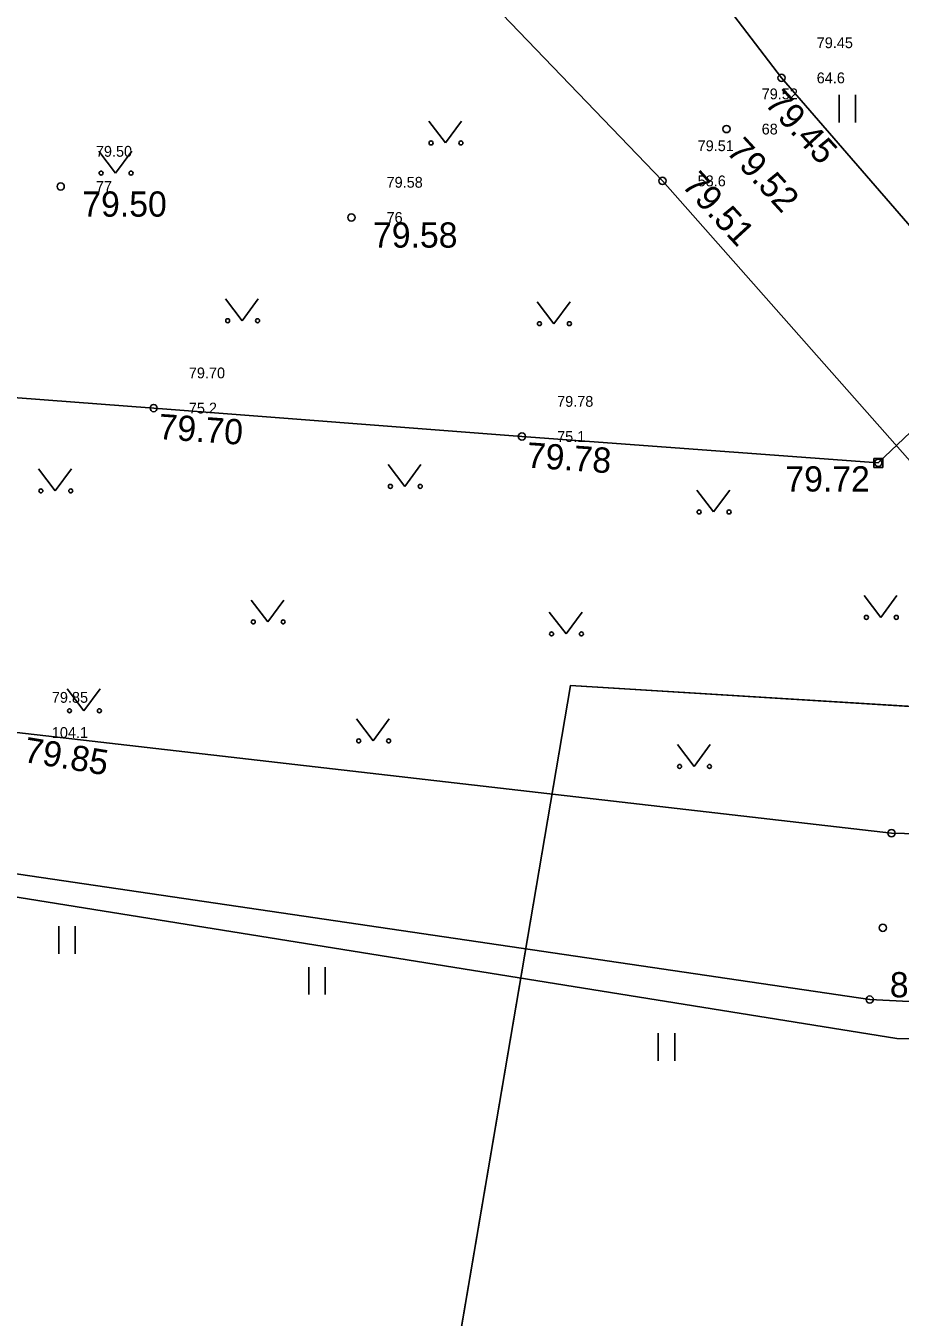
# Model space of a CAD drawing. Extents: x 633789 to 635283, y 6452161 to 6453247.
# Drawn here: x 634164.06 to 634188.31, y 6452310.13 to 6452345.94 of the extents above; entities that cross this region are included whole.
import ezdxf

# ---------------------------------------------------------------- set-up
doc = ezdxf.new("R2010")
doc.units = 0
for name, color, linetype in [('AED', 7, 'Continuous'), ('HALJASTUS', 7, 'Continuous'), ('KORGUS-EH2000', 7, 'Continuous'), ('MOOTKORG-EH2000', 7, 'Continuous'), ('MOOTMPUNKT', 7, 'Continuous'), ('MOOTNR', 7, 'Continuous'), ('MOOTPIIR', 7, 'Continuous'), ('PIIR', 7, 'Continuous'), ('TEE', 7, 'Continuous')]:
    doc.layers.add(name, color=color, linetype=linetype)

msp = doc.modelspace()

# ---------------------------------------------------------------- linework, layer by layer
at = {"layer": 'AED'}
for p, q in [((634187.7, 6452333.823), (634192.114, 6452338.028)), ((634187.575, 6452333.948), (634187.575, 6452333.698)), ((634187.575, 6452333.948), (634187.825, 6452333.948)), ((634187.825, 6452333.948), (634187.825, 6452333.698)), ((634187.575, 6452333.698), (634187.825, 6452333.698))]:
    msp.add_line(p, q, dxfattribs=at)
msp.add_lwpolyline([(634187.7, 6452333.823), (634177.819, 6452334.553), (634167.607, 6452335.342), (634155.435, 6452336.263)], dxfattribs=at)
at = {"layer": 'HALJASTUS'}
for p, q in [((634186.614, 6452344.026), (634186.614, 6452343.265)), ((634187.069, 6452344.026), (634187.069, 6452343.265)), ((634175.236, 6452343.302), (634175.699, 6452342.695)), ((634175.699, 6452342.695), (634176.145, 6452343.302)), ((634166.088, 6452342.466), (634166.551, 6452341.86)), ((634166.551, 6452341.86), (634166.997, 6452342.466)), ((634169.596, 6452338.373), (634170.06, 6452337.766)), ((634170.06, 6452337.766), (634170.505, 6452338.373)), ((634178.243, 6452338.289), (634178.706, 6452337.683)), ((634178.706, 6452337.683), (634179.152, 6452338.289)), ((634174.108, 6452333.778), (634174.571, 6452333.171)), ((634174.571, 6452333.171), (634175.017, 6452333.778)), ((634164.417, 6452333.653), (634164.88, 6452333.046)), ((634164.88, 6452333.046), (634165.326, 6452333.653)), ((634182.671, 6452333.068), (634183.134, 6452332.461)), ((634183.134, 6452332.461), (634183.58, 6452333.068)), ((634170.307, 6452330.019), (634170.77, 6452329.412)), ((634170.77, 6452329.412), (634171.216, 6452330.019)), ((634187.307, 6452330.144), (634187.771, 6452329.537)), ((634187.771, 6452329.537), (634188.216, 6452330.144)), ((634178.577, 6452329.684), (634179.041, 6452329.078)), ((634179.041, 6452329.078), (634179.486, 6452329.684)), ((634165.211, 6452327.554), (634165.674, 6452326.947)), ((634165.674, 6452326.947), (634166.119, 6452327.554)), ((634173.231, 6452326.719), (634173.694, 6452326.112)), ((634173.694, 6452326.112), (634174.14, 6452326.719)), ((634182.128, 6452326.009), (634182.591, 6452325.402)), ((634182.591, 6452325.402), (634183.037, 6452326.009)), ((634164.976, 6452320.968), (634164.976, 6452320.207)), ((634165.432, 6452320.968), (634165.432, 6452320.207)), ((634171.91, 6452319.84), (634171.91, 6452319.079)), ((634172.366, 6452319.84), (634172.366, 6452319.079)), ((634181.601, 6452318.003), (634181.601, 6452317.241)), ((634182.056, 6452318.003), (634182.056, 6452317.241))]:
    msp.add_line(p, q, dxfattribs=at)
for centre in [(634175.298, 6452342.695), (634176.127, 6452342.695), (634166.15, 6452341.86), (634166.979, 6452341.86), (634169.659, 6452337.766), (634170.488, 6452337.766), (634178.305, 6452337.683), (634179.134, 6452337.683), (634164.479, 6452333.046), (634165.308, 6452333.046), (634174.17, 6452333.171), (634174.999, 6452333.171), (634182.733, 6452332.461), (634183.562, 6452332.461), (634170.369, 6452329.412), (634171.198, 6452329.412), (634187.37, 6452329.537), (634188.199, 6452329.537), (634178.64, 6452329.078), (634179.468, 6452329.078), (634165.273, 6452326.947), (634166.102, 6452326.947), (634173.293, 6452326.112), (634174.122, 6452326.112), (634182.19, 6452325.402), (634183.019, 6452325.402)]:
    msp.add_circle(centre, 0.055, dxfattribs=at)
at = {"layer": 'KORGUS-EH2000'}
for centre in [(634185.018, 6452344.5), (634183.492, 6452343.081), (634181.716, 6452341.643), (634165.029, 6452341.488), (634173.09, 6452340.629), (634167.607, 6452335.342), (634177.819, 6452334.553), (634187.7, 6452333.823), (634188.067, 6452323.552), (634187.825, 6452320.928), (634187.463, 6452318.937)]:
    msp.add_circle(centre, 0.1, dxfattribs=at)
at = {"layer": 'MOOTMPUNKT'}
for centre in [(634185.018, 6452344.5), (634183.492, 6452343.081), (634181.716, 6452341.643), (634165.029, 6452341.488), (634173.09, 6452340.629), (634167.607, 6452335.342), (634177.819, 6452334.553), (634187.7, 6452333.823), (634188.067, 6452323.552), (634187.825, 6452320.928), (634187.463, 6452318.937)]:
    msp.add_circle(centre, 0.1, dxfattribs=at)
at = {"layer": 'MOOTPIIR'}
msp.add_lwpolyline([(634079.493, 6452332.449), (634087, 6452318.819), (634097.533, 6452317.536), (634102.558, 6452313.686), (634102.131, 6452303.688), (634101.863, 6452295.722), (634103.04, 6452288.504), (634113.359, 6452286.953), (634118.331, 6452285.189), (634124.213, 6452285.135), (634134.157, 6452286.579), (634139.825, 6452288.717), (634147.952, 6452295.882), (634150.465, 6452299.732), (634153.192, 6452306.522), (634155.865, 6452309.409), (634162.067, 6452311.815), (634162.602, 6452321.974), (634188.213, 6452317.857), (634198.853, 6452317.75)], dxfattribs=at)
at = {"layer": 'PIIR'}
for points in [[(634080.28, 6452668.89), (634043.96, 6452561.52), (634015.43, 6452523.01), (634013.95, 6452465.27), (634010.92, 6452339.88), (634063.06, 6452334.75), (634109.57, 6452327.58), (634101, 6452262.39), (634168, 6452261.95), (634179.17, 6452327.65), (634226.36, 6452324.73), (634235.4, 6452321.07), (634239.02, 6452316.14), (634242.43, 6452307.34), (634234.73, 6452190.32), (634234.7, 6452187.37), (634336.03, 6452199.53), (634414.91, 6452208.57), (634445.18, 6452398.6), (634480.93, 6452625.65)], [(633998.19, 6452166.76), (634003.42, 6452225.84), (634070.22, 6452170.15), (634115.72, 6452173.53), (634234.7, 6452187.37), (634234.73, 6452190.32), (634242.43, 6452307.34), (634239.02, 6452316.14), (634235.4, 6452321.07), (634226.36, 6452324.73), (634179.17, 6452327.65), (634168, 6452261.95), (634101, 6452262.39), (634068.86, 6452262.31), (634005.49, 6452262.9), (633991.88, 6452265.06)]]:
    msp.add_lwpolyline(points, dxfattribs=at)
at = {"layer": 'TEE'}
for points in [[(634208.539, 6452323.567), (634204.939, 6452325.153), (634200.163, 6452328.097), (634197.559, 6452330.448), (634192.33, 6452336.068), (634185.018, 6452344.5), (634179.612, 6452351.586), (634179.27, 6452354.666), (634179.731, 6452364.113), (634173.823, 6452364.912), (634171.886, 6452365.826), (634165.894, 6452366.192), (634159.101, 6452365.946)], [(634157.922, 6452350.897), (634161.325, 6452352.235), (634166.824, 6452353.776), (634170.398, 6452352.808), (634173.528, 6452350.173), (634181.716, 6452341.643), (634188.866, 6452333.554), (634193.801, 6452327.963), (634193.316, 6452325.104), (634191.984, 6452323.446), (634188.067, 6452323.552)], [(634188.067, 6452323.552), (634163.808, 6452326.343), (634159.456, 6452330.402), (634157.793, 6452332.535), (634156.293, 6452337.251), (634155.937, 6452343.144), (634156.626, 6452347.877), (634157.922, 6452350.897)], [(634187.463, 6452318.937), (634159.648, 6452323.036), (634154.714, 6452323.943), (634153.415, 6452321.998), (634152.916, 6452319.299), (634152.117, 6452318.998), (634148.065, 6452320.008), (634147.473, 6452324.702), (634137.501, 6452326.053), (634124.499, 6452327.334), (634113.932, 6452328.555), (634102.817, 6452329.076)], [(634187.463, 6452318.937), (634197.663, 6452318.423), (634207.333, 6452318.552)]]:
    msp.add_lwpolyline(points, dxfattribs=at)

# ---------------------------------------------------------------- texts
at = {"layer": 'KORGUS-EH2000'}
for s, rotation, p in [('79.45', 312.5805, (634184.524, 6452343.776)), ('79.52', 312.5805, (634183.457, 6452342.441)), ('79.51', 312.5805, (634182.224, 6452341.504)), ('79.70', 356.0091, (634167.722, 6452334.485)), ('79.78', 356.0091, (634177.934, 6452333.696)), ('79.85', 350.6539, (634163.974, 6452325.532))]:
    msp.add_text(s, height=0.7, rotation=rotation, dxfattribs=at).set_placement(p)
for s, p in [('79.50', (634165.628, 6452340.651)), ('79.58', (634173.689, 6452339.792)), ('79.72', (634185.124, 6452333.028)), ('80.45', (634188.02, 6452318.998))]:
    msp.add_text(s, height=0.7, dxfattribs=at).set_placement(p)
at = {"layer": 'MOOTKORG-EH2000'}
for s, p in [('79.45', (634185.993, 6452345.325)), ('79.52', (634184.467, 6452343.906)), ('79.51', (634182.691, 6452342.468)), ('79.50', (634166.004, 6452342.313)), ('79.58', (634174.065, 6452341.454)), ('79.70', (634168.582, 6452336.167)), ('79.78', (634178.794, 6452335.378)), ('79.85', (634164.783, 6452327.168))]:
    msp.add_text(s, height=0.3, dxfattribs=at).set_placement(p)
at = {"layer": 'MOOTNR'}
for s, p in [('64.6', (634185.993, 6452344.35)), ('68', (634184.467, 6452342.931)), ('77', (634166.004, 6452341.338)), ('58.6', (634182.691, 6452341.493)), ('76', (634174.065, 6452340.479)), ('75.2', (634168.582, 6452335.192)), ('75.1', (634178.794, 6452334.403)), ('104.1', (634164.783, 6452326.193))]:
    msp.add_text(s, height=0.3, dxfattribs=at).set_placement(p)

doc.saveas('drawing.dxf')
